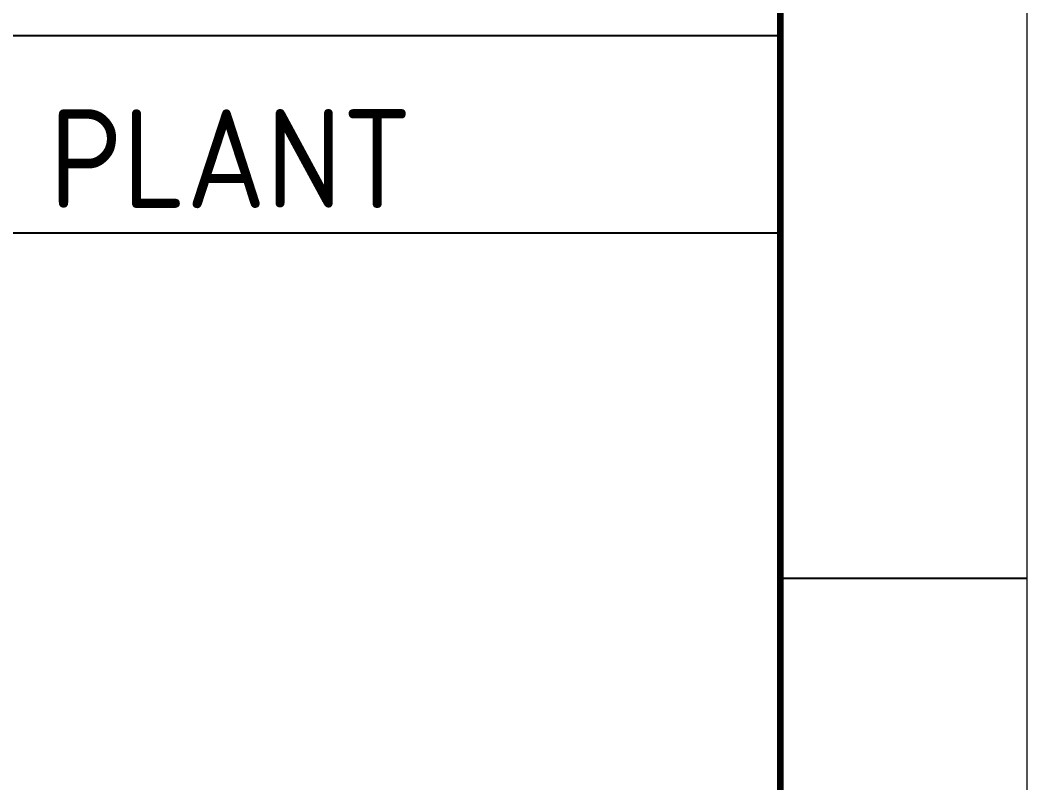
# Model space of a CAD drawing. Header units: inches. Extents: x 735 to 7643, y 526 to 1733.
# Drawn here: x 5812.4 to 5866.6, y 699.6 to 740.6 of the extents above; entities that cross this region are included whole.
import ezdxf

# ---------------------------------------------------------------- set-up
doc = ezdxf.new("R2010")
doc.units = ezdxf.units.IN
doc.header["$MEASUREMENT"] = 0
doc.layers.add('TEG BORDER', color=7, linetype='Continuous')
doc.styles.add('TEG BORDER', font='isocp.shx')

# ---------------------------------------------------------------- blocks, each defined once
blk = doc.blocks.new('TEG BORDER A2')
for p, q in [((589, 5), (589, 116)), ((594, 35), (589, 35))]:
    blk.add_line(p, q)
at = {"color": 5, "lineweight": 15}
blk.add_lwpolyline([(0, 420), (594, 420), (594, 0), (0, 0)], close=True, dxfattribs=at)
at = {"lineweight": 100}
blk.add_lwpolyline([(5, 415), (589, 415), (589, 5), (5, 5)], close=True, dxfattribs=at)
at = {"layer": 'TEG BORDER'}
for p, q in [((489, 46), (589, 46)), ((489, 42), (589, 42))]:
    blk.add_line(p, q, dxfattribs=at)
at = {"layer": 'TEG BORDER', "lineweight": 25, "insert": (489, 44), "char_height": 2, "width": 100, "attachment_point": 4, "style": 'TEG BORDER'}
blk.add_mtext('\\pi6.0244,t14.613;2 {\\H1.5x;*\\H0.66667x; 75  MMSCFD TEG DEHYDRATION TYPE  NATURAL GAS PROCESS PLANT}', dxfattribs=at)

msp = doc.modelspace()

# ---------------------------------------------------------------- linework, layer by layer
msp.add_line((5587.752, 729.185), (5853.292, 729.185))

# ---------------------------------------------------------------- block references
at = {"color": 8, "lineweight": 20, "xscale": 2.6554, "yscale": 2.6554, "zscale": 2.6554}
msp.add_blockref('TEG BORDER A2', (4289.261, 617.658), dxfattribs=at)

doc.saveas('drawing.dxf')
